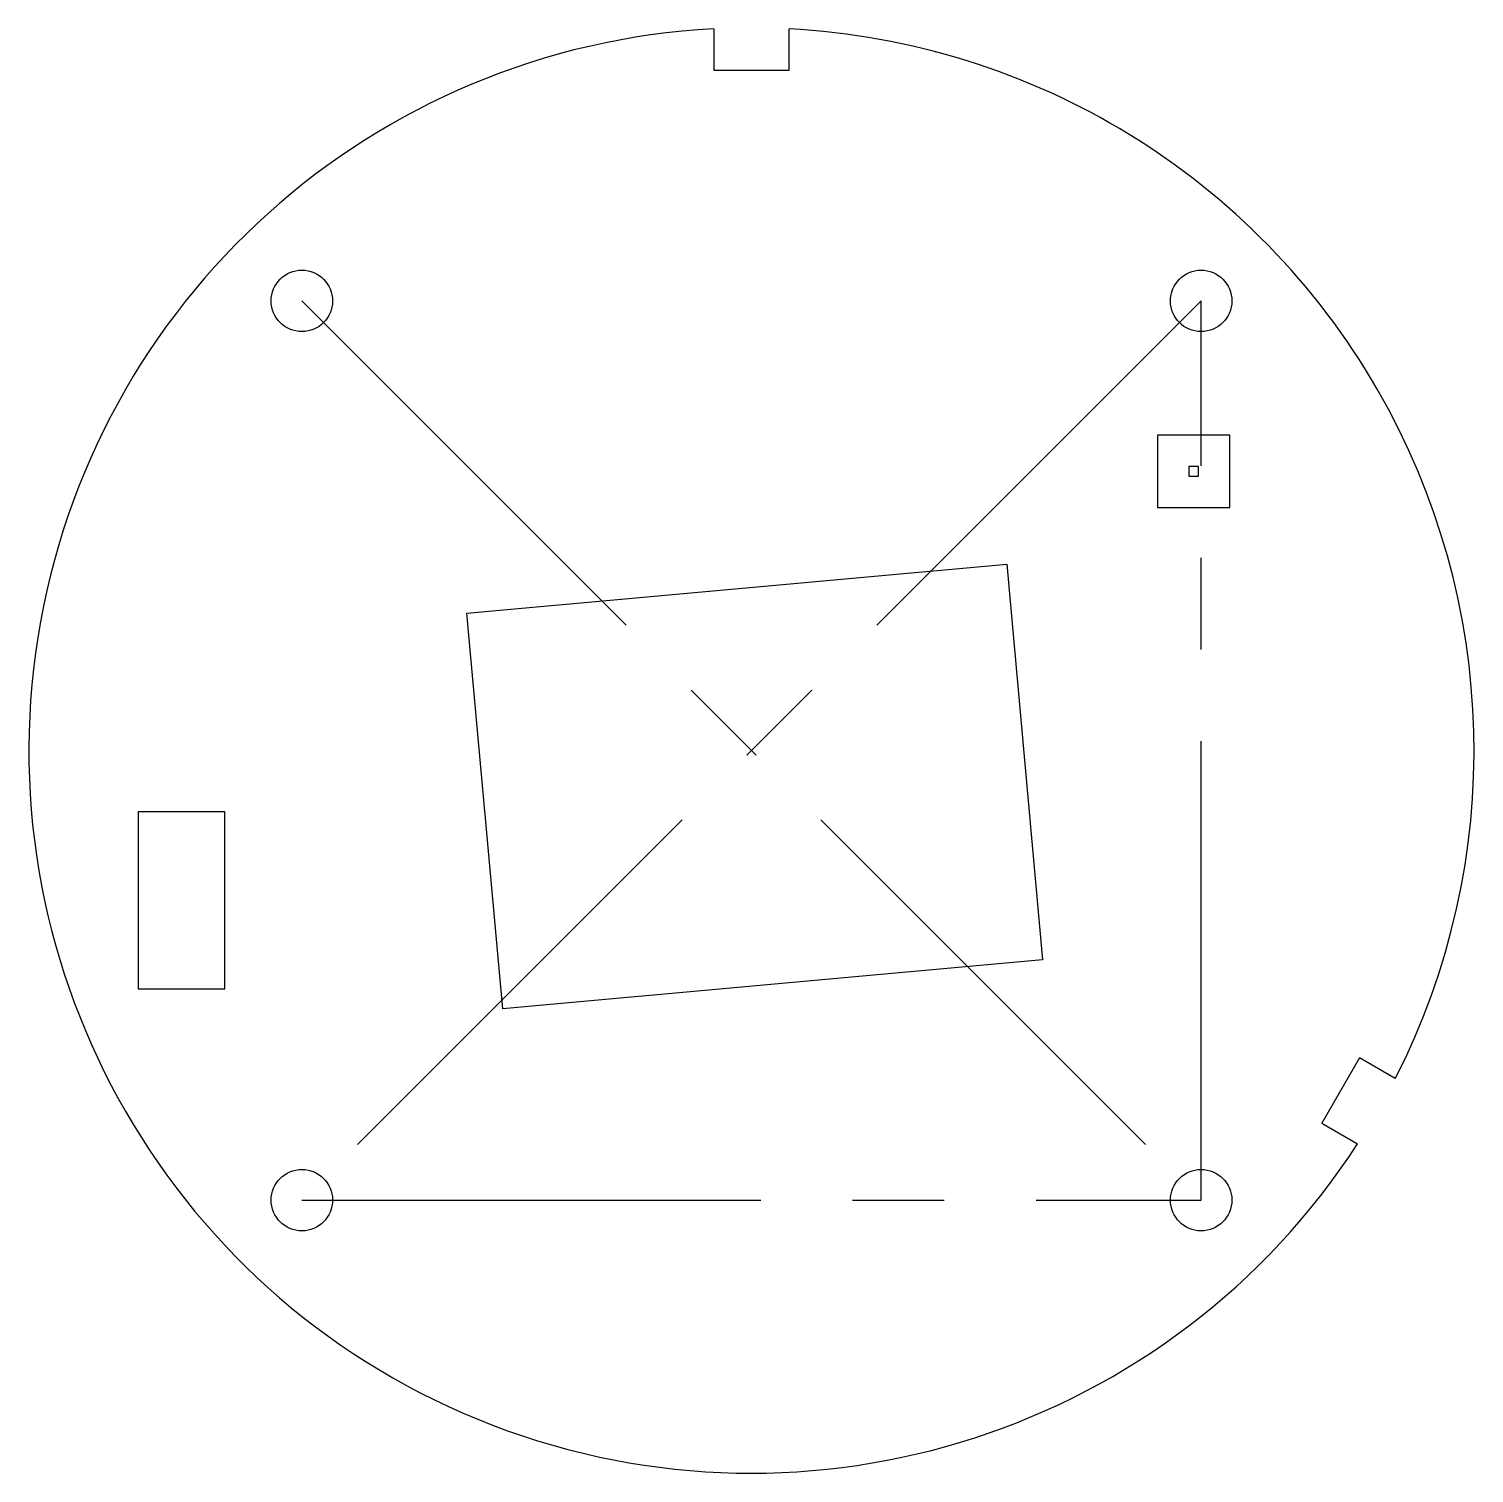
# Model space of a CAD drawing. Extents: x -20 to 20, y -20 to 20.
import ezdxf

# ---------------------------------------------------------------- set-up
doc = ezdxf.new("R2010")
doc.units = 0
doc.header["$PDSIZE"] = -1
doc.linetypes.add('CENTERX2', pattern=[20.32, 12.7, -2.54, 2.54, -2.54])
doc.layers.get('0').update_dxf_attribs({"linetype": 'CONTINUOUS'})

msp = doc.modelspace()

# ---------------------------------------------------------------- linework, layer by layer
at = {"color": 7, "linetype": 'CONTINUOUS'}
for p, q in [((-1.044, 19.973), (-1.044, 18.83)), ((1.044, 18.83), (1.044, 19.973)), ((-1.044, 18.83), (1.044, 18.83)), ((11.24, 8.727), (11.24, 6.727)), ((13.24, 8.727), (11.24, 8.727)), ((13.24, 6.727), (13.24, 8.727)), ((12.105, 7.862), (12.105, 7.592)), ((12.375, 7.862), (12.105, 7.862)), ((12.375, 7.592), (12.375, 7.862)), ((12.105, 7.592), (12.375, 7.592)), ((11.24, 6.727), (13.24, 6.727)), ((-7.876, 3.804), (7.063, 5.159)), ((7.063, 5.159), (8.057, -5.795)), ((-6.882, -7.151), (-7.876, 3.804)), ((-14.58, -1.697), (-16.98, -1.697)), ((-16.98, -1.697), (-16.98, -6.597)), ((-14.58, -6.597), (-14.58, -1.697)), ((8.057, -5.795), (-6.882, -7.151)), ((-16.98, -6.597), (-14.58, -6.597)), ((16.829, -8.51), (15.785, -10.319)), ((17.819, -9.082), (16.829, -8.51)), ((15.785, -10.319), (16.775, -10.891))]:
    msp.add_line(p, q, dxfattribs=at)
at = {"color": 7, "linetype": 'CENTERX2'}
for p, q in [((-12.445, 12.445), (12.445, -12.445)), ((12.445, 12.445), (-12.445, -12.445)), ((12.445, -12.445), (12.445, 12.445)), ((-12.445, -12.445), (12.445, -12.445))]:
    msp.add_line(p, q, dxfattribs=at)
at = {"color": 7, "linetype": 'CONTINUOUS'}
for centre in [(-12.445, 12.445), (12.445, 12.445), (-12.445, -12.445), (12.445, -12.445)]:
    msp.add_circle(centre, 0.85, dxfattribs=at)
for start, end in [(92.9928, 327.0072), (332.9928, 87.0072)]:
    msp.add_arc((0, 0), 20, start, end, dxfattribs=at)
msp.add_point((0, 0), dxfattribs=at)

doc.saveas('drawing.dxf')
